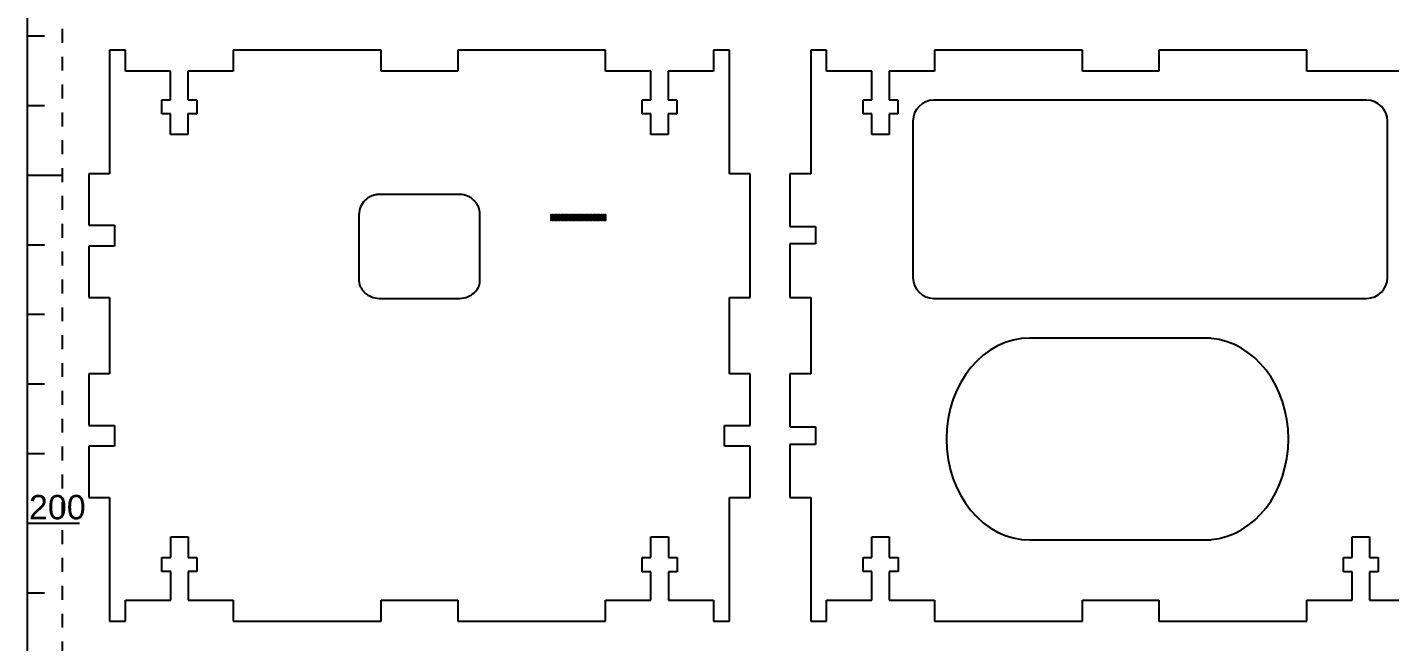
# Model space of a CAD drawing. Header units: millimetres. Extents: x 0 to 730, y -431 to 0.
# Drawn here: x 0 to 195.7, y -217 to -128.8 of the extents above; entities that cross this region are included whole.
import ezdxf

# ---------------------------------------------------------------- set-up
doc = ezdxf.new("R2010")
doc.units = ezdxf.units.MM
doc.header["$MEASUREMENT"] = 0
doc.linetypes.add('Hidden', pattern=[4, 2, -2])
for name, color, linetype, true_color in [('Laser$Cut Perimeter', 157, 'Continuous', 0x336699), ('LaserBed', 7, 'Continuous', 0xffffff), ('LaserBed$Guides', 7, 'Hidden', 0xffffff), ('LaserBed$Scale', 7, 'Continuous', 0xffffff)]:
    doc.layers.add(name, color=color, linetype=linetype, true_color=true_color)

msp = doc.modelspace()

# ---------------------------------------------------------------- linework, layer by layer
at = {"layer": 'Laser$Cut Perimeter'}
for p, q in [((14.09, -132.07), (11.83, -132.07)), ((11.83, -132.07), (11.83, -149.82)), ((14.09, -135.07), (14.09, -132.07)), ((50.83, -132.07), (29.59, -132.07)), ((29.59, -132.07), (29.59, -135.07)), ((50.83, -135.07), (50.83, -132.07)), ((83.05, -132.07), (61.83, -132.07)), ((61.83, -132.07), (61.83, -135.07)), ((83.05, -135.07), (83.05, -132.07)), ((100.83, -132.07), (98.55, -132.07)), ((98.55, -132.07), (98.55, -135.07)), ((100.83, -149.82), (100.83, -132.07)), ((114.79, -132.07), (112.52, -132.07)), ((112.52, -132.07), (112.52, -149.82)), ((114.79, -135.07), (114.79, -132.07)), ((151.52, -132.07), (130.29, -132.07)), ((130.29, -132.07), (130.29, -135.07)), ((151.52, -135.07), (151.52, -132.07)), ((183.75, -132.07), (162.52, -132.07)), ((162.52, -132.07), (162.52, -135.07)), ((183.75, -135.07), (183.75, -132.07)), ((20.58, -135.07), (14.09, -135.07)), ((20.58, -139.17), (20.58, -135.07)), ((20.58, -135.07), (20.58, -135.07)), ((29.59, -135.07), (23.08, -135.07)), ((23.08, -135.07), (23.08, -135.07)), ((23.08, -135.07), (23.08, -139.17)), ((61.83, -135.07), (50.83, -135.07)), ((89.55, -135.07), (83.05, -135.07)), ((83.05, -135.07), (83.05, -135.07)), ((89.55, -139.17), (89.55, -135.07)), ((89.55, -135.07), (89.55, -135.07)), ((98.55, -135.07), (92.05, -135.07)), ((92.05, -135.07), (92.05, -135.07)), ((92.05, -135.07), (92.05, -139.17)), ((98.55, -135.07), (98.55, -135.07)), ((121.28, -135.07), (114.79, -135.07)), ((121.28, -139.17), (121.28, -135.07)), ((121.28, -135.07), (121.28, -135.07)), ((130.29, -135.07), (123.78, -135.07)), ((123.78, -135.07), (123.78, -135.07)), ((123.78, -135.07), (123.78, -139.17)), ((162.52, -135.07), (151.52, -135.07)), ((192.75, -135.07), (183.75, -135.07)), ((183.75, -135.07), (183.75, -135.07)), ((190.25, -135.07), (190.25, -135.07)), ((199.25, -135.07), (192.75, -135.07)), ((192.75, -135.07), (192.75, -135.07)), ((19.33, -141.19), (19.33, -139.17)), ((19.33, -139.17), (20.58, -139.17)), ((23.08, -139.17), (24.33, -139.17)), ((24.33, -139.17), (24.33, -141.19)), ((88.3, -141.19), (88.3, -139.17)), ((88.3, -139.17), (89.55, -139.17)), ((92.05, -139.17), (93.3, -139.17)), ((93.3, -139.17), (93.3, -141.19)), ((120.03, -141.19), (120.03, -139.17)), ((120.03, -139.17), (121.28, -139.17)), ((123.78, -139.17), (125.03, -139.17)), ((125.03, -139.17), (125.03, -141.19)), ((192.34, -139.25), (130.19, -139.25)), ((20.58, -141.19), (19.33, -141.19)), ((20.58, -144.17), (20.58, -141.19)), ((24.33, -141.19), (23.08, -141.19)), ((23.08, -141.19), (23.08, -144.17)), ((89.55, -141.19), (88.3, -141.19)), ((89.55, -144.17), (89.55, -141.19)), ((93.3, -141.19), (92.05, -141.19)), ((92.05, -141.19), (92.05, -144.17)), ((121.28, -141.19), (120.03, -141.19)), ((121.28, -144.17), (121.28, -141.19)), ((125.03, -141.19), (123.78, -141.19)), ((123.78, -141.19), (123.78, -144.17)), ((127.19, -142.25), (127.19, -164.71)), ((195.34, -164.71), (195.34, -142.25)), ((23.08, -144.17), (20.58, -144.17)), ((92.05, -144.17), (89.55, -144.17)), ((123.78, -144.17), (121.28, -144.17)), ((11.83, -149.82), (8.83, -149.82)), ((8.83, -149.82), (8.83, -157.2)), ((103.83, -149.82), (100.83, -149.82)), ((103.83, -157.2), (103.83, -149.82)), ((112.52, -149.82), (109.52, -149.82)), ((109.52, -149.82), (109.52, -157.38)), ((8.83, -157.2), (12.53, -157.2)), ((12.53, -157.2), (12.53, -160.19)), ((103.83, -160.19), (103.83, -157.2)), ((109.52, -157.38), (113.22, -157.38)), ((113.22, -157.38), (113.22, -159.88)), ((12.53, -160.19), (8.83, -160.19)), ((8.83, -160.19), (8.83, -167.57)), ((103.83, -167.57), (103.83, -160.19)), ((113.22, -159.88), (109.52, -159.88)), ((109.52, -159.88), (109.52, -167.57)), ((8.83, -167.57), (11.83, -167.57)), ((11.83, -167.57), (11.83, -178.57)), ((100.83, -178.57), (100.83, -167.57)), ((100.83, -167.57), (103.83, -167.57)), ((109.52, -167.57), (112.52, -167.57)), ((112.52, -167.57), (112.52, -178.57)), ((130.19, -167.71), (192.34, -167.71)), ((170.04, -173.41), (144, -173.41)), ((170.04, -173.46), (170.04, -173.41)), ((11.83, -178.57), (8.83, -178.57)), ((8.83, -178.57), (8.83, -185.95)), ((103.83, -178.57), (100.83, -178.57)), ((103.83, -185.95), (103.83, -178.57)), ((112.52, -178.57), (109.52, -178.57)), ((109.52, -178.57), (109.52, -186.18)), ((8.83, -185.95), (12.53, -185.95)), ((12.53, -185.95), (12.53, -188.94)), ((100.13, -188.94), (100.13, -185.95)), ((100.13, -185.95), (103.83, -185.95)), ((109.52, -186.18), (113.22, -186.18)), ((113.22, -186.18), (113.22, -188.68)), ((12.53, -188.94), (8.83, -188.94)), ((8.83, -188.94), (8.83, -196.32)), ((103.83, -188.94), (100.13, -188.94)), ((103.83, -196.32), (103.83, -188.94)), ((113.22, -188.68), (109.52, -188.68)), ((109.52, -188.68), (109.52, -196.32)), ((8.83, -196.32), (11.83, -196.32)), ((11.83, -196.32), (11.83, -214.07)), ((100.83, -214.07), (100.83, -196.32)), ((100.83, -196.32), (103.83, -196.32)), ((109.52, -196.32), (112.52, -196.32)), ((112.52, -196.32), (112.52, -214.07)), ((20.6, -204.94), (20.6, -201.96)), ((20.6, -201.96), (23.1, -201.96)), ((23.1, -201.96), (23.1, -204.94)), ((89.57, -204.95), (89.57, -201.97)), ((89.57, -201.97), (92.07, -201.97)), ((92.07, -201.97), (92.07, -204.95)), ((121.3, -204.94), (121.3, -201.96)), ((121.3, -201.96), (123.8, -201.96)), ((123.8, -201.96), (123.8, -204.94)), ((144, -202.41), (170.04, -202.41)), ((190.26, -204.95), (190.26, -201.97)), ((190.26, -201.97), (192.76, -201.97)), ((192.76, -201.97), (192.76, -204.95)), ((19.35, -206.96), (19.35, -204.94)), ((19.35, -204.94), (20.6, -204.94)), ((23.1, -204.94), (24.35, -204.94)), ((24.35, -204.94), (24.35, -206.96)), ((88.32, -206.97), (88.32, -204.95)), ((88.32, -204.95), (89.57, -204.95)), ((92.07, -204.95), (93.32, -204.95)), ((93.32, -204.95), (93.32, -206.97)), ((120.05, -206.96), (120.05, -204.94)), ((120.05, -204.94), (121.3, -204.94)), ((123.8, -204.94), (125.05, -204.94)), ((125.05, -204.94), (125.05, -206.96)), ((189.01, -206.97), (189.01, -204.95)), ((189.01, -204.95), (190.26, -204.95)), ((192.76, -204.95), (194.01, -204.95)), ((194.01, -204.95), (194.01, -206.97)), ((20.6, -206.96), (19.35, -206.96)), ((20.6, -211.06), (20.6, -206.96)), ((24.35, -206.96), (23.1, -206.96)), ((23.1, -206.96), (23.1, -211.06)), ((89.57, -206.97), (88.32, -206.97)), ((89.57, -211.07), (89.57, -206.97)), ((93.32, -206.97), (92.07, -206.97)), ((92.07, -206.97), (92.07, -211.07)), ((121.3, -206.96), (120.05, -206.96)), ((121.3, -211.06), (121.3, -206.96)), ((125.05, -206.96), (123.8, -206.96)), ((123.8, -206.96), (123.8, -211.06)), ((190.26, -206.97), (189.01, -206.97)), ((190.26, -211.07), (190.26, -206.97)), ((194.01, -206.97), (192.76, -206.97)), ((192.76, -206.97), (192.76, -211.07)), ((14.09, -211.06), (20.6, -211.06)), ((14.09, -211.07), (14.09, -211.06)), ((14.09, -214.07), (14.09, -211.07)), ((20.6, -211.06), (20.6, -211.06)), ((23.1, -211.06), (23.1, -211.06)), ((23.1, -211.06), (29.59, -211.06)), ((29.59, -211.06), (29.59, -211.07)), ((29.59, -211.07), (29.59, -214.07)), ((50.83, -214.07), (50.83, -211.07)), ((50.83, -211.07), (61.83, -211.07)), ((61.83, -211.07), (61.83, -214.07)), ((83.06, -214.07), (83.06, -211.07)), ((83.06, -211.07), (83.06, -211.07)), ((83.06, -211.07), (89.57, -211.07)), ((89.57, -211.07), (89.57, -211.07)), ((92.07, -211.07), (92.07, -211.07)), ((92.07, -211.07), (98.56, -211.07)), ((98.56, -211.07), (98.56, -211.07)), ((98.56, -211.07), (98.56, -214.07)), ((114.79, -211.06), (121.3, -211.06)), ((114.79, -211.07), (114.79, -211.06)), ((114.79, -214.07), (114.79, -211.07)), ((121.3, -211.06), (121.3, -211.06)), ((123.8, -211.06), (123.8, -211.06)), ((123.8, -211.06), (130.29, -211.06)), ((130.29, -211.06), (130.29, -211.07)), ((130.29, -211.07), (130.29, -214.07)), ((151.52, -214.07), (151.52, -211.07)), ((151.52, -211.07), (162.52, -211.07)), ((162.52, -211.07), (162.52, -214.07)), ((183.75, -214.07), (183.75, -211.07)), ((183.75, -211.07), (183.75, -211.07)), ((183.75, -211.07), (190.26, -211.07)), ((190.26, -211.07), (190.26, -211.07)), ((192.76, -211.07), (192.76, -211.07)), ((192.76, -211.07), (199.25, -211.07)), ((11.83, -214.07), (14.09, -214.07)), ((29.59, -214.07), (50.83, -214.07)), ((61.83, -214.07), (83.06, -214.07)), ((98.56, -214.07), (100.83, -214.07)), ((112.52, -214.07), (114.79, -214.07)), ((130.29, -214.07), (151.52, -214.07)), ((162.52, -214.07), (183.75, -214.07))]:
    msp.add_line(p, q, dxfattribs=at)
for centre, start, end in [((130.19, -142.25), 90, 180), ((192.34, -142.25), 360, 90), ((130.19, -164.71), 180, 270), ((192.34, -164.71), 270, 360)]:
    msp.add_arc(centre, 3, start, end, dxfattribs=at)
for points, knots in [([(62.1, -167.71), (62.1, -167.71), (50.55, -167.71), (50.55, -167.71), (50.15, -167.71), (49.58, -167.59), (48.91, -167.24), (48.48, -166.91), (48.12, -166.52), (47.9, -166.18), (47.77, -165.89), (47.71, -165.71), (47.68, -165.56), (47.66, -165.47), (47.65, -165.4), (47.65, -165.36), (47.64, -165.32), (47.64, -165.29), (47.64, -165.27), (47.64, -165.25), (47.64, -165.25), (47.64, -165.24), (47.64, -165.24), (47.64, -165.24), (47.64, -165.24), (47.64, -165.23), (47.64, -165.22), (47.64, -165.2), (47.64, -165.17), (47.64, -165.1), (47.64, -164.97), (47.64, -164.77), (47.64, -164.54), (47.64, -164.18), (47.64, -163.68), (47.64, -163.04), (47.64, -162.38), (47.64, -161.72), (47.64, -161.03), (47.64, -160.31), (47.64, -159.53), (47.64, -158.7), (47.64, -157.56), (47.64, -156.21), (47.64, -155.69), (47.64, -155.7), (47.64, -155.29), (47.81, -154.53), (48.34, -153.75), (48.84, -153.33), (49.16, -153.14), (49.42, -153.01), (49.64, -152.93), (49.82, -152.88), (49.96, -152.85), (50.11, -152.82), (50.23, -152.8), (50.33, -152.8), (50.39, -152.79), (50.44, -152.79), (50.48, -152.79), (50.51, -152.79), (50.53, -152.79), (50.54, -152.79), (50.55, -152.79), (50.55, -152.79), (50.55, -152.79), (50.55, -152.79), (50.56, -152.79), (50.57, -152.79), (50.59, -152.79), (50.62, -152.79), (50.68, -152.79), (50.75, -152.79), (50.86, -152.79), (51.04, -152.79), (51.3, -152.79), (51.71, -152.79), (52.33, -152.79), (53.21, -152.79), (54.2, -152.79), (55.24, -152.79), (56.69, -152.79), (58.49, -152.79), (60.39, -152.79), (61.74, -152.79), (62.1, -152.79), (62.1, -152.79), (62.51, -152.79), (63.08, -152.91), (63.74, -153.27), (64.17, -153.63), (64.47, -153.99), (64.67, -154.31), (64.79, -154.56), (64.87, -154.78), (64.92, -154.97), (64.95, -155.11), (64.98, -155.25), (65, -155.37), (65, -155.47), (65.01, -155.53), (65.01, -155.58), (65.01, -155.62), (65.01, -155.65), (65.01, -155.67), (65.01, -155.69), (65.01, -155.7), (65.01, -155.7), (65.01, -155.7), (65.01, -155.7), (65.01, -155.71), (65.01, -155.72), (65.01, -155.75), (65.01, -155.79), (65.01, -155.87), (65.01, -155.96), (65.01, -156.11), (65.01, -156.34), (65.01, -156.67), (65.01, -157.16), (65.01, -157.84), (65.01, -158.7), (65.01, -159.53), (65.01, -160.31), (65.01, -161.27), (65.01, -162.16), (65.01, -163.04), (65.01, -163.89), (65.01, -164.87), (65.01, -165.24), (65.01, -165.24), (65.01, -165.53), (64.85, -166.12), (64, -167.21), (62.91, -167.71), (62.1, -167.71)], [0, 0, 0, 0, 1, 1, 1, 1.25, 1.375, 1.5, 1.625, 1.75, 1.8125, 1.875, 1.90625, 1.9375, 1.953125, 1.96875, 1.976562, 1.984375, 1.992188, 1.996094, 1.998047, 2, 2.001953, 2.003906, 2.007812, 2.015625, 2.023438, 2.03125, 2.046875, 2.0625, 2.09375, 2.125, 2.15625, 2.1875, 2.25, 2.3125, 2.375, 2.4375, 2.5, 2.5625, 2.625, 2.6875, 2.75, 2.875, 3, 3, 3, 3.25, 3.5, 3.625, 3.6875, 3.75, 3.8125, 3.84375, 3.875, 3.90625, 3.9375, 3.953125, 3.96875, 3.976562, 3.984375, 3.992188, 3.996094, 3.998047, 4, 4.001953, 4.003906, 4.007812, 4.015625, 4.023438, 4.03125, 4.046875, 4.0625, 4.078125, 4.09375, 4.125, 4.15625, 4.1875, 4.25, 4.3125, 4.375, 4.4375, 4.5, 4.625, 4.75, 4.875, 5, 5, 5, 5.25, 5.375, 5.5, 5.625, 5.6875, 5.75, 5.8125, 5.84375, 5.875, 5.90625, 5.9375, 5.953125, 5.96875, 5.976562, 5.984375, 5.992188, 5.996094, 5.998047, 6, 6.001953, 6.003906, 6.007812, 6.015625, 6.023438, 6.03125, 6.046875, 6.0625, 6.078125, 6.09375, 6.125, 6.15625, 6.1875, 6.25, 6.3125, 6.375, 6.4375, 6.5, 6.625, 6.6875, 6.75, 6.875, 7, 7, 7, 7.25, 7.5, 8, 8, 8, 8]), ([(144, -173.41), (137.37, -173.41), (132, -179.9), (132, -187.91), (132, -195.92), (137.37, -202.41), (144, -202.41)], [4, 4, 4, 4, 5, 5, 5, 6, 6, 6, 6]), ([(170.04, -202.36), (176.24, -201.79), (181.11, -195.54), (181.11, -187.91), (181.11, -180.28), (176.24, -174.03), (170.04, -173.46)], [0, 0, 0, 0, 1, 1, 1, 2, 2, 2, 2])]:
    msp.add_open_spline(points, degree=3, knots=knots, dxfattribs=at)
msp.add_open_spline([(170.04, -202.41), (170.04, -202.41), (170.04, -202.36), (170.04, -202.36)], degree=3, dxfattribs=at)
for p in [(75.25, -155.7), (75.25, -155.9), (75.25, -156.1), (75.25, -156.3), (75.25, -156.5), (75.45, -155.7), (75.45, -155.9), (75.45, -156.1), (75.45, -156.3), (75.45, -156.5), (75.65, -155.7), (75.65, -155.9), (75.65, -156.1), (75.65, -156.3), (75.65, -156.5), (75.85, -155.7), (75.85, -155.9), (75.85, -156.1), (75.85, -156.3), (75.85, -156.5), (76.05, -155.7), (76.05, -155.9), (76.05, -156.1), (76.05, -156.3), (76.05, -156.5), (76.25, -155.7), (76.25, -155.9), (76.25, -156.1), (76.25, -156.3), (76.25, -156.5), (76.45, -155.7), (76.45, -155.9), (76.45, -156.1), (76.45, -156.3), (76.45, -156.5), (76.65, -155.7), (76.65, -155.9), (76.65, -156.1), (76.65, -156.3), (76.65, -156.5), (76.85, -155.7), (76.85, -155.9), (76.85, -156.1), (76.85, -156.3), (76.85, -156.5), (77.05, -155.7), (77.05, -155.9), (77.05, -156.1), (77.05, -156.3), (77.05, -156.5), (77.25, -155.7), (77.25, -155.9), (77.25, -156.1), (77.25, -156.3), (77.25, -156.5), (77.45, -155.7), (77.45, -155.9), (77.45, -156.1), (77.45, -156.3), (77.45, -156.5), (77.65, -155.7), (77.65, -155.9), (77.65, -156.1), (77.65, -156.3), (77.65, -156.5), (77.85, -155.7), (77.85, -155.9), (77.85, -156.1), (77.85, -156.3), (77.85, -156.5), (78.05, -155.7), (78.05, -155.9), (78.05, -156.1), (78.05, -156.3), (78.05, -156.5), (78.25, -155.7), (78.25, -155.9), (78.25, -156.1), (78.25, -156.3), (78.25, -156.5), (78.45, -155.7), (78.45, -155.9), (78.45, -156.1), (78.45, -156.3), (78.45, -156.5), (78.65, -155.7), (78.65, -155.9), (78.65, -156.1), (78.65, -156.3), (78.65, -156.5), (78.85, -155.7), (78.85, -155.9), (78.85, -156.1), (78.85, -156.3), (78.85, -156.5), (79.05, -155.7), (79.05, -155.9), (79.05, -156.1), (79.05, -156.3), (79.05, -156.5), (79.25, -155.7), (79.25, -155.9), (79.25, -156.1), (79.25, -156.3), (79.25, -156.5), (79.45, -155.7), (79.45, -155.9), (79.45, -156.1), (79.45, -156.3), (79.45, -156.5), (79.65, -155.7), (79.65, -155.9), (79.65, -156.1), (79.65, -156.3), (79.65, -156.5), (79.85, -155.7), (79.85, -155.9), (79.85, -156.1), (79.85, -156.3), (79.85, -156.5), (80.05, -155.7), (80.05, -155.9), (80.05, -156.1), (80.05, -156.3), (80.05, -156.5), (80.25, -155.7), (80.25, -155.9), (80.25, -156.1), (80.25, -156.3), (80.25, -156.5), (80.45, -155.7), (80.45, -155.9), (80.45, -156.1), (80.45, -156.3), (80.45, -156.5), (80.65, -155.7), (80.65, -155.9), (80.65, -156.1), (80.65, -156.3), (80.65, -156.5), (80.85, -155.7), (80.85, -155.9), (80.85, -156.1), (80.85, -156.3), (80.85, -156.5), (81.05, -155.7), (81.05, -155.9), (81.05, -156.1), (81.05, -156.3), (81.05, -156.5), (81.25, -155.7), (81.25, -155.9), (81.25, -156.1), (81.25, -156.3), (81.25, -156.5), (81.45, -155.7), (81.45, -155.9), (81.45, -156.1), (81.45, -156.3), (81.45, -156.5), (81.65, -155.7), (81.65, -155.9), (81.65, -156.1), (81.65, -156.3), (81.65, -156.5), (81.85, -155.7), (81.85, -155.9), (81.85, -156.1), (81.85, -156.3), (81.85, -156.5), (82.05, -155.7), (82.05, -155.9), (82.05, -156.1), (82.05, -156.3), (82.05, -156.5), (82.25, -155.7), (82.25, -155.9), (82.25, -156.1), (82.25, -156.3), (82.25, -156.5), (82.45, -155.7), (82.45, -155.9), (82.45, -156.1), (82.45, -156.3), (82.45, -156.5), (82.65, -155.7), (82.65, -155.9), (82.65, -156.1), (82.65, -156.3), (82.65, -156.5), (82.85, -155.7), (82.85, -155.9), (82.85, -156.1), (82.85, -156.3), (82.85, -156.5), (83.05, -155.7), (83.05, -155.9), (83.05, -156.1), (83.05, -156.3), (83.05, -156.5)]:
    msp.add_point(p, dxfattribs=at)
at = {"layer": 'LaserBed', "color": 7, "true_color": 0xffffff}
msp.add_lwpolyline([(0, -430), (730, -430), (730, 0), (0, 0)], close=True, dxfattribs=at)
at = {"layer": 'LaserBed$Guides'}
msp.add_lwpolyline([(725, -5), (5, -5), (5, -425), (725, -425)], close=True, dxfattribs=at)
at = {"layer": 'LaserBed$Scale'}
for p, q in [((0, -130), (2.5, -130)), ((0, -140), (2.5, -140)), ((0, -150), (5, -150)), ((0, -160), (2.5, -160)), ((0, -170), (2.5, -170)), ((0, -180), (2.5, -180)), ((0, -190), (2.5, -190)), ((0, -200), (7.5, -200)), ((0, -210), (2.5, -210))]:
    msp.add_line(p, q, dxfattribs=at)

# ---------------------------------------------------------------- texts
at = {"layer": 'LaserBed$Scale', "insert": (0.24, -199.5), "char_height": 3.5, "width": 11.3223, "attachment_point": 7, "line_spacing_factor": 0.963855}
msp.add_mtext('\\fArial;200', dxfattribs=at)

doc.saveas('drawing.dxf')
